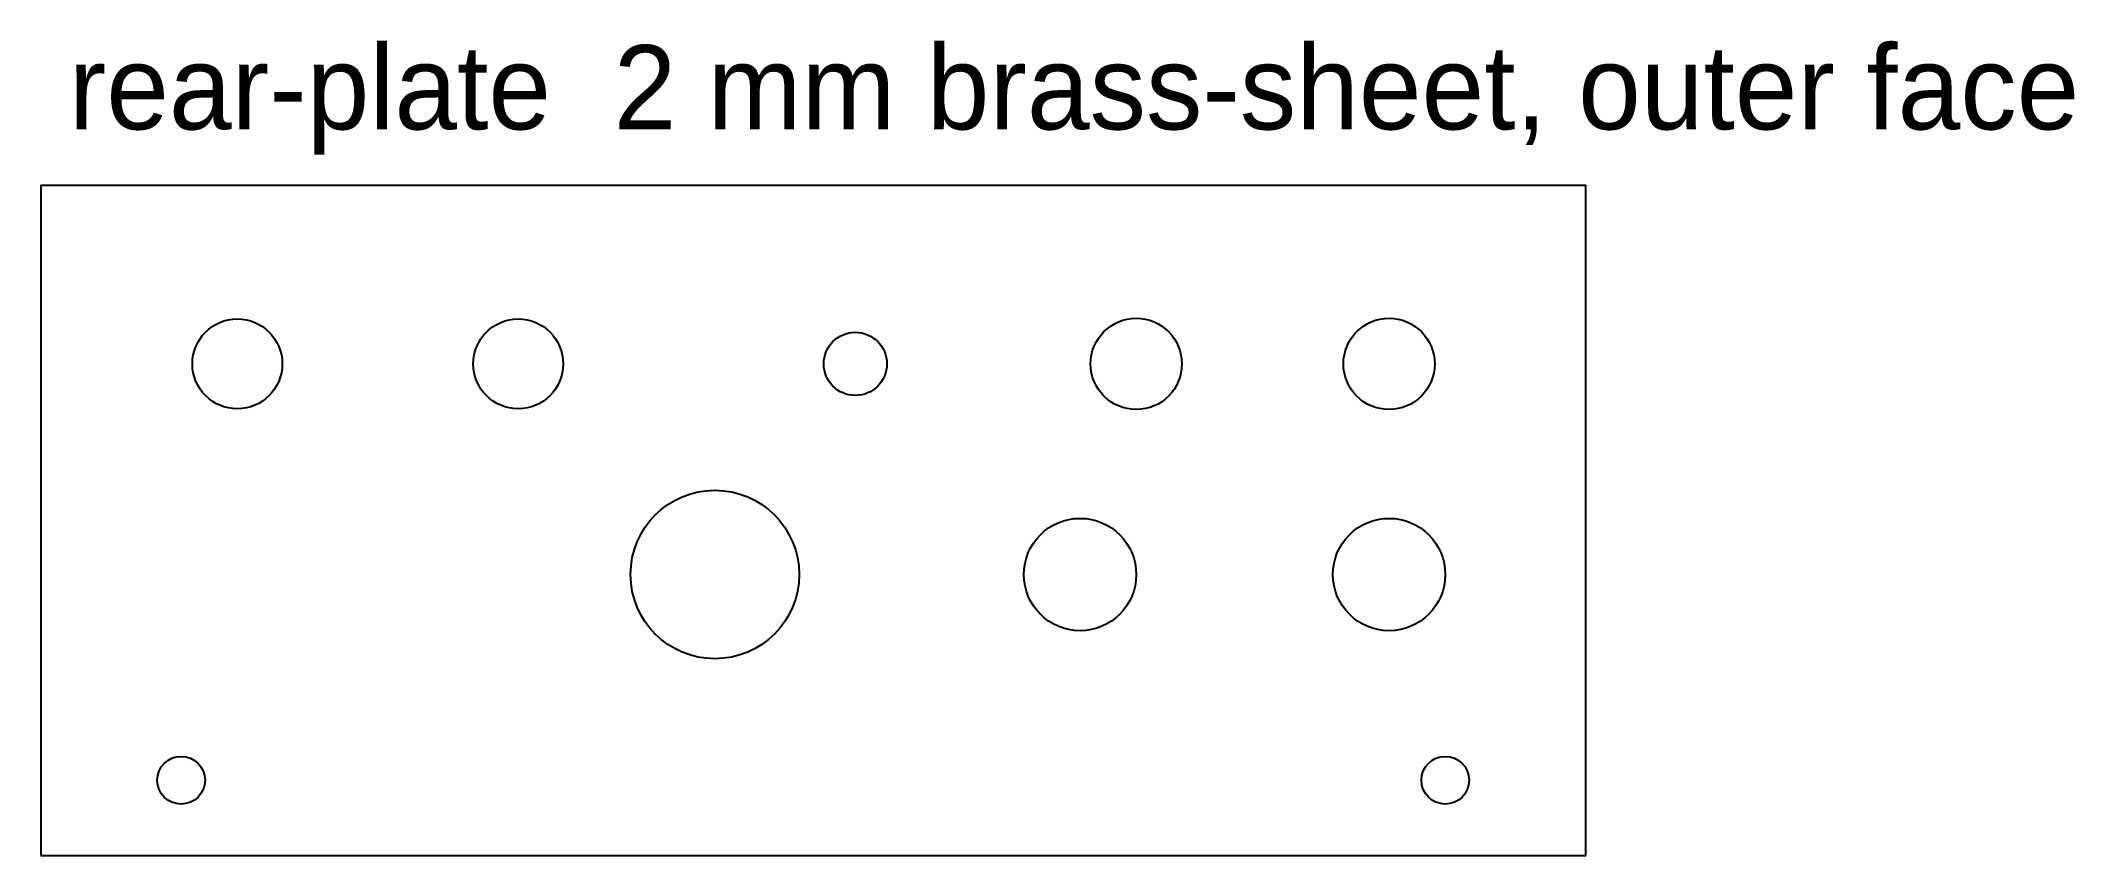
# Model space of a CAD drawing. Header units: millimetres. Extents: x 0 to 145, y 0 to 58.
import ezdxf

# ---------------------------------------------------------------- set-up
doc = ezdxf.new("R2010")
doc.units = ezdxf.units.MM
for name, color, linetype in [('CUT_INSIDE', 5, 'Continuous'), ('CUT_OUTSIDE', 1, 'Continuous'), ('NOTES', 7, 'Continuous')]:
    doc.layers.add(name, color=color, linetype=linetype)

msp = doc.modelspace()

# ---------------------------------------------------------------- linework, layer by layer
at = {"layer": 'CUT_INSIDE'}
for centre, radius in [((14, 35), 3.2), ((34, 35), 3.2), ((78, 35), 3.25), ((96, 35), 3.25), ((58, 35), 2.25), ((48, 20), 6), ((74, 20), 4), ((96, 20), 4), ((10, 5.35), 1.7), ((100, 5.35), 1.7)]:
    msp.add_circle(centre, radius, dxfattribs=at)
at = {"layer": 'CUT_OUTSIDE'}
msp.add_lwpolyline([(0, 0), (110, 0), (110, 47.7), (0, 47.7), (0, 0)], close=True, dxfattribs=at)

# ---------------------------------------------------------------- texts
at = {"layer": 'NOTES'}
msp.add_text('rear-plate  2 mm brass-sheet, outer face', height=6, dxfattribs=at).set_placement((2, 51.7))

doc.saveas('drawing.dxf')
